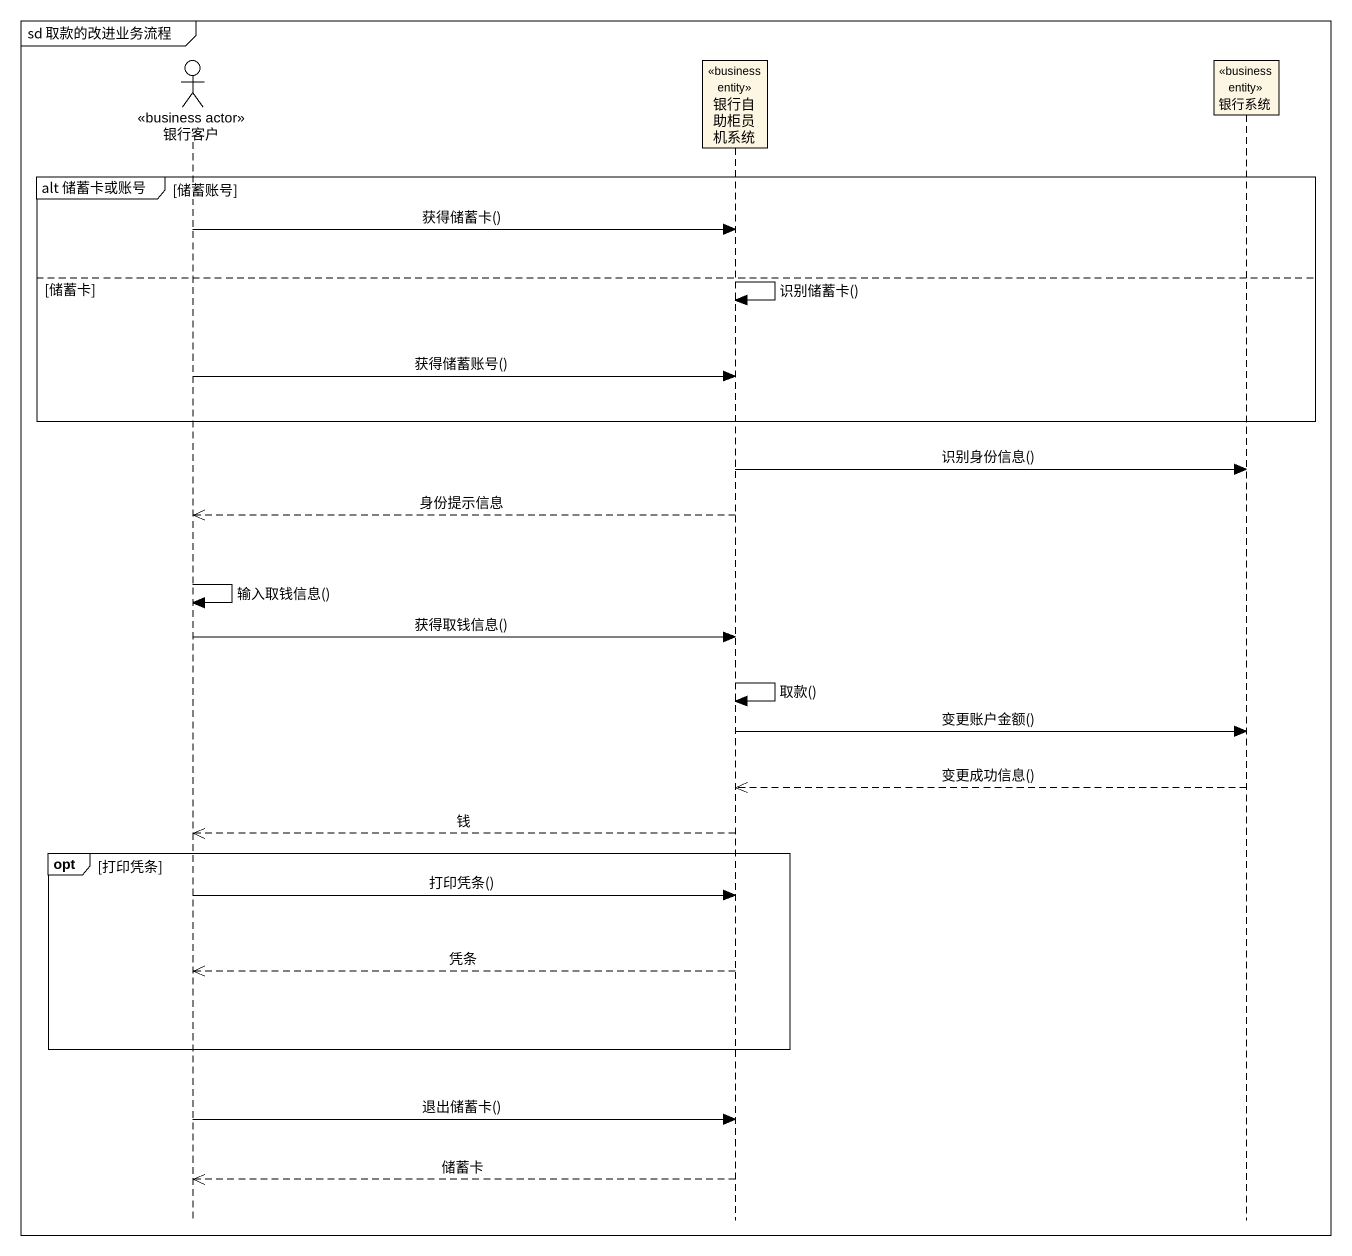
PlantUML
@startuml
mainframe sd 取款的改进业务流程
hide footbox
actor 银行客户 <<business actor>>
participant 银行自助柜员机系统 <<business entity>>
participant 银行系统 <<business entity>>

group alt 储蓄卡或账号 [储蓄账号]
  银行客户 -> 银行自助柜员机系统 : 获得储蓄卡()
else 储蓄卡
  银行自助柜员机系统 -> 银行自助柜员机系统 : 识别储蓄卡()
  银行客户 -> 银行自助柜员机系统 : 获得储蓄账号()
end
银行自助柜员机系统 -> 银行系统 : 识别身份信息()
银行自助柜员机系统 -->> 银行客户 : 身份提示信息
银行客户 -> 银行客户 : 输入取钱信息()
银行客户 -> 银行自助柜员机系统 : 获得取钱信息()
银行自助柜员机系统 -> 银行自助柜员机系统 : 取款()
银行自助柜员机系统 -> 银行系统 : 变更账户金额()
银行系统 -->> 银行自助柜员机系统 : 变更成功信息()
银行自助柜员机系统 -->> 银行客户 : 钱
opt 打印凭条
  银行客户 -> 银行自助柜员机系统 : 打印凭条()
  银行自助柜员机系统 -->> 银行客户 : 凭条
end
银行客户 -> 银行自助柜员机系统 : 退出储蓄卡()
银行自助柜员机系统 -->> 银行客户 : 储蓄卡
@enduml
